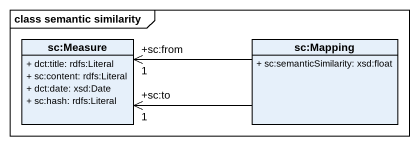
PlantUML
@startuml
mainframe class semantic similarity
hide circle
hide empty members
skinparam classAttributeIconSize 0
class "sc:Measure" as sc_Measure {
  + dct:title: rdfs:Literal
  + sc:content: rdfs:Literal
  + dct:date: xsd:Date
  + sc:hash: rdfs:Literal
}
class "sc:Mapping" as sc_Mapping {
  + sc:semanticSimilarity: xsd:float
}
sc_Mapping -left-> "+sc:from\n1" sc_Measure
sc_Mapping -left-> "+sc:to\n1" sc_Measure
@enduml
